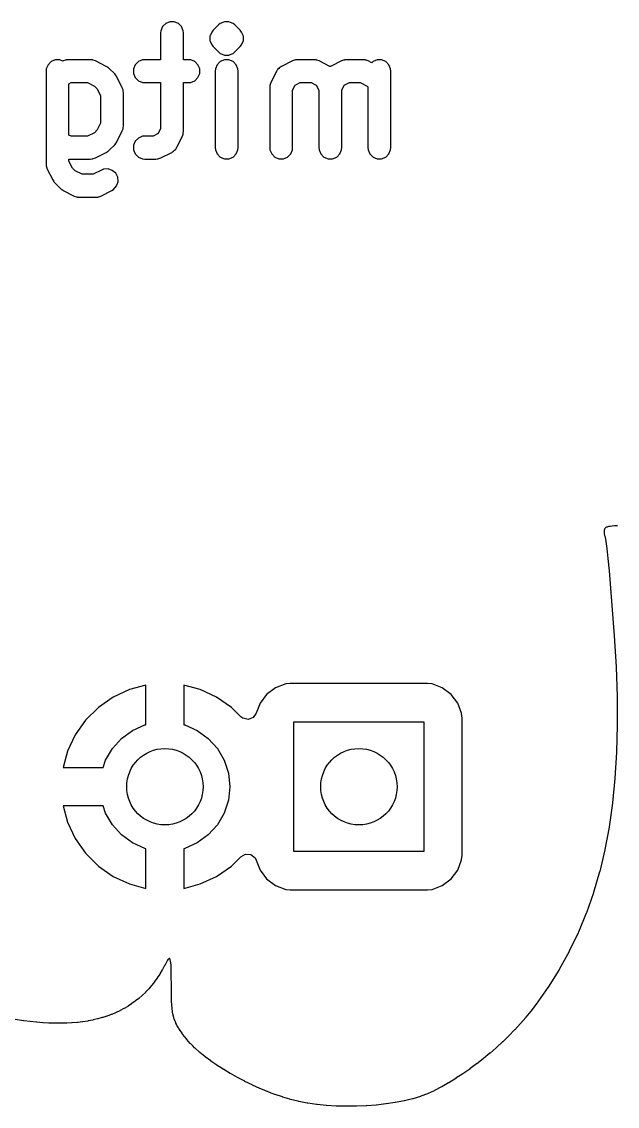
# Model space of a CAD drawing. Extents: x 4.44 to 6.93, y -4.6 to -3.25.
# Drawn here: x 5.377 to 5.684, y -4.604 to -4.045 of the extents above; entities that cross this region are included whole.
import ezdxf

# ---------------------------------------------------------------- set-up
doc = ezdxf.new("R2010")
doc.units = 0
doc.header["$MEASUREMENT"] = 0
doc.layers.add('BLACK', color=7, linetype='CONTINUOUS')

msp = doc.modelspace()

# ---------------------------------------------------------------- linework, layer by layer
at = {"layer": 'BLACK', "linetype": 'CONTINUOUS'}
for p, q in [((5.45162, -4.04572), (5.44999, -4.04735)), ((5.45375, -4.04483), (5.45162, -4.04572)), ((5.45605, -4.04483), (5.45375, -4.04483)), ((5.45818, -4.04572), (5.45605, -4.04483)), ((5.45981, -4.04735), (5.45818, -4.04572)), ((5.47974, -4.04572), (5.47885, -4.04645)), ((5.48099, -4.0452), (5.47974, -4.04572)), ((5.48187, -4.04483), (5.48099, -4.0452)), ((5.48418, -4.04483), (5.48187, -4.04483)), ((5.48506, -4.0452), (5.48418, -4.04483)), ((5.4863, -4.04572), (5.48506, -4.0452)), ((5.4872, -4.04645), (5.4863, -4.04572)), ((5.4863, -4.04572), (5.4863, -4.04572)), ((5.44911, -4.04947), (5.449, -4.05063)), ((5.449, -4.05063), (5.449, -4.06441)), ((5.44999, -4.04735), (5.44911, -4.04947)), ((5.46069, -4.04947), (5.45981, -4.04735)), ((5.46081, -4.05063), (5.46069, -4.04947)), ((5.46081, -4.06441), (5.46081, -4.05063)), ((5.4753, -4.05016), (5.47451, -4.05207)), ((5.47604, -4.04926), (5.4753, -4.05016)), ((5.47885, -4.04645), (5.47604, -4.04926)), ((5.49001, -4.04926), (5.4872, -4.04645)), ((5.49075, -4.05016), (5.49001, -4.04926)), ((5.49163, -4.05229), (5.49075, -4.05016)), ((5.47451, -4.05207), (5.47442, -4.05229)), ((5.47442, -4.05229), (5.47442, -4.05459)), ((5.47442, -4.05459), (5.47451, -4.0548)), ((5.47451, -4.0548), (5.4753, -4.05672)), ((5.4753, -4.05672), (5.4753, -4.05672)), ((5.4753, -4.05672), (5.47604, -4.05761)), ((5.49001, -4.05761), (5.49075, -4.05672)), ((5.49075, -4.05672), (5.49163, -4.05459)), ((5.49163, -4.05391), (5.49163, -4.05229)), ((5.49163, -4.05459), (5.49163, -4.05391)), ((5.47604, -4.05761), (5.47885, -4.06043)), ((5.47885, -4.06043), (5.47974, -4.06116)), ((5.47974, -4.06116), (5.47974, -4.06116)), ((5.47974, -4.06116), (5.48077, -4.06159)), ((5.48077, -4.06159), (5.48187, -4.06204)), ((5.48187, -4.06204), (5.48187, -4.06204)), ((5.48187, -4.06204), (5.48187, -4.06204)), ((5.48187, -4.06204), (5.48418, -4.06204)), ((5.48418, -4.06204), (5.48527, -4.06159)), ((5.48418, -4.06204), (5.48418, -4.06204)), ((5.48527, -4.06159), (5.4863, -4.06116)), ((5.4863, -4.06116), (5.4872, -4.06043)), ((5.4872, -4.06043), (5.49001, -4.05761)), ((5.39094, -4.06703), (5.39005, -4.06916)), ((5.39257, -4.0654), (5.39094, -4.06703)), ((5.39469, -4.06452), (5.39257, -4.0654)), ((5.397, -4.06452), (5.39469, -4.06452)), ((5.39856, -4.06517), (5.397, -4.06452)), ((5.39883, -4.06503), (5.39856, -4.06517)), ((5.39991, -4.06462), (5.39883, -4.06503)), ((5.40012, -4.0646), (5.39991, -4.06462)), ((5.40032, -4.06452), (5.40012, -4.0646)), ((5.40147, -4.06441), (5.40032, -4.06452)), ((5.41272, -4.06441), (5.40147, -4.06441)), ((5.41387, -4.06452), (5.41272, -4.06441)), ((5.41407, -4.0646), (5.41387, -4.06452)), ((5.41428, -4.06462), (5.41407, -4.0646)), ((5.41536, -4.06503), (5.41428, -4.06462)), ((5.42099, -4.06784), (5.41536, -4.06503)), ((5.42148, -4.06815), (5.42099, -4.06784)), ((5.42162, -4.06821), (5.42148, -4.06815)), ((5.43593, -4.06703), (5.43505, -4.06916)), ((5.43756, -4.0654), (5.43593, -4.06703)), ((5.43969, -4.06452), (5.43756, -4.0654)), ((5.44084, -4.06441), (5.43969, -4.06452)), ((5.449, -4.06441), (5.44084, -4.06441)), ((5.46334, -4.06441), (5.46081, -4.06441)), ((5.46449, -4.06452), (5.46334, -4.06441)), ((5.46662, -4.0654), (5.46449, -4.06452)), ((5.46825, -4.06703), (5.46662, -4.0654)), ((5.46913, -4.06916), (5.46825, -4.06703)), ((5.47811, -4.06703), (5.47723, -4.06916)), ((5.47974, -4.0654), (5.47811, -4.06703)), ((5.48187, -4.06452), (5.47974, -4.0654)), ((5.48418, -4.06452), (5.48187, -4.06452)), ((5.4863, -4.0654), (5.48418, -4.06452)), ((5.48793, -4.06703), (5.4863, -4.0654)), ((5.48882, -4.06916), (5.48793, -4.06703)), ((5.51092, -4.06809), (5.51034, -4.06846)), ((5.51103, -4.06799), (5.51092, -4.06809)), ((5.51112, -4.06796), (5.51103, -4.06799)), ((5.51132, -4.06784), (5.51112, -4.06796)), ((5.51694, -4.06503), (5.51132, -4.06784)), ((5.51802, -4.06462), (5.51694, -4.06503)), ((5.51823, -4.0646), (5.51802, -4.06462)), ((5.51843, -4.06452), (5.51823, -4.0646)), ((5.51958, -4.06441), (5.51843, -4.06452)), ((5.52802, -4.06441), (5.51958, -4.06441)), ((5.52917, -4.06452), (5.52802, -4.06441)), ((5.52937, -4.0646), (5.52917, -4.06452)), ((5.52958, -4.06462), (5.52937, -4.0646)), ((5.53066, -4.06503), (5.52958, -4.06462)), ((5.53628, -4.06784), (5.53066, -4.06503)), ((5.53645, -4.06795), (5.53628, -4.06784)), ((5.53663, -4.06784), (5.53645, -4.06795)), ((5.54225, -4.06503), (5.53663, -4.06784)), ((5.54333, -4.06462), (5.54225, -4.06503)), ((5.54354, -4.0646), (5.54333, -4.06462)), ((5.54374, -4.06452), (5.54354, -4.0646)), ((5.54489, -4.06441), (5.54374, -4.06452)), ((5.55333, -4.06441), (5.54489, -4.06441)), ((5.55448, -4.06452), (5.55333, -4.06441)), ((5.55468, -4.0646), (5.55448, -4.06452)), ((5.55489, -4.06462), (5.55468, -4.0646)), ((5.55597, -4.06503), (5.55489, -4.06462)), ((5.55789, -4.06599), (5.55597, -4.06503)), ((5.55848, -4.0654), (5.55789, -4.06599)), ((5.56061, -4.06452), (5.55848, -4.0654)), ((5.56292, -4.06452), (5.56061, -4.06452)), ((5.56504, -4.0654), (5.56292, -4.06452)), ((5.56667, -4.06703), (5.56504, -4.0654)), ((5.56756, -4.06916), (5.56667, -4.06703)), ((5.39005, -4.06916), (5.38994, -4.07031)), ((5.38994, -4.07031), (5.38994, -4.11812)), ((5.42179, -4.06835), (5.42162, -4.06821)), ((5.42196, -4.06846), (5.42179, -4.06835)), ((5.42207, -4.06858), (5.42196, -4.06846)), ((5.42252, -4.06895), (5.42207, -4.06858)), ((5.42533, -4.07176), (5.42252, -4.06895)), ((5.4257, -4.07221), (5.42533, -4.07176)), ((5.42582, -4.07232), (5.4257, -4.07221)), ((5.42593, -4.07249), (5.42582, -4.07232)), ((5.42607, -4.07265), (5.42593, -4.07249)), ((5.42613, -4.0728), (5.42607, -4.07265)), ((5.42644, -4.07329), (5.42613, -4.0728)), ((5.42925, -4.07892), (5.42644, -4.07329)), ((5.43505, -4.06916), (5.43505, -4.07146)), ((5.43505, -4.07146), (5.43593, -4.07359)), ((5.43593, -4.07359), (5.43756, -4.07522)), ((5.46662, -4.07522), (5.46825, -4.07359)), ((5.46825, -4.07359), (5.46913, -4.07146)), ((5.46913, -4.07146), (5.46913, -4.06916)), ((5.47723, -4.06916), (5.47712, -4.07031)), ((5.47712, -4.07031), (5.47712, -4.10968)), ((5.48893, -4.07031), (5.48882, -4.06916)), ((5.48893, -4.10968), (5.48893, -4.07031)), ((5.50868, -4.07048), (5.50586, -4.07611)), ((5.5088, -4.07029), (5.50868, -4.07048)), ((5.50883, -4.0702), (5.5088, -4.07029)), ((5.50892, -4.07009), (5.50883, -4.0702)), ((5.50929, -4.0695), (5.50892, -4.07009)), ((5.50985, -4.06902), (5.50929, -4.0695)), ((5.51034, -4.06846), (5.50985, -4.06902)), ((5.56767, -4.07031), (5.56756, -4.06916)), ((5.56767, -4.10968), (5.56767, -4.07031)), ((5.40175, -4.07677), (5.40287, -4.07622)), ((5.40175, -4.10322), (5.40175, -4.07677)), ((5.40287, -4.07622), (5.41133, -4.07622)), ((5.41133, -4.07622), (5.41485, -4.07798)), ((5.41485, -4.07798), (5.4163, -4.07943)), ((5.42966, -4.08), (5.42925, -4.07892)), ((5.43756, -4.07522), (5.43969, -4.0761)), ((5.43969, -4.0761), (5.44084, -4.07622)), ((5.44084, -4.07622), (5.449, -4.07622)), ((5.449, -4.07622), (5.449, -4.09985)), ((5.46081, -4.10125), (5.46081, -4.07622)), ((5.46081, -4.07622), (5.46334, -4.07622)), ((5.46334, -4.07622), (5.46449, -4.0761)), ((5.46449, -4.0761), (5.46662, -4.07522)), ((5.50535, -4.0776), (5.50524, -4.07875)), ((5.50524, -4.07875), (5.50524, -4.10968)), ((5.50543, -4.0774), (5.50535, -4.0776)), ((5.50545, -4.07719), (5.50543, -4.0774)), ((5.50586, -4.07611), (5.50545, -4.07719)), ((5.51705, -4.08014), (5.51836, -4.07753)), ((5.51836, -4.07753), (5.52098, -4.07622)), ((5.52098, -4.07622), (5.52662, -4.07622)), ((5.52662, -4.07622), (5.52924, -4.07753)), ((5.52924, -4.07753), (5.53055, -4.08014)), ((5.54236, -4.08014), (5.54367, -4.07753)), ((5.54367, -4.07753), (5.54628, -4.07622)), ((5.54628, -4.07622), (5.55193, -4.07622)), ((5.55193, -4.07622), (5.55545, -4.07798)), ((5.55545, -4.07798), (5.55586, -4.07838)), ((5.55586, -4.07838), (5.55586, -4.10968)), ((5.4163, -4.07943), (5.41806, -4.08295)), ((5.41806, -4.08295), (5.41806, -4.09704)), ((5.42968, -4.08021), (5.42966, -4.08)), ((5.42976, -4.08041), (5.42968, -4.08021)), ((5.42987, -4.08156), (5.42976, -4.08041)), ((5.42987, -4.09843), (5.42987, -4.08156)), ((5.51705, -4.10968), (5.51705, -4.08014)), ((5.53055, -4.08014), (5.53055, -4.10968)), ((5.54236, -4.10968), (5.54236, -4.08014)), ((5.4163, -4.10056), (5.41485, -4.10202)), ((5.41806, -4.09704), (5.4163, -4.10056)), ((5.42644, -4.1067), (5.42925, -4.10107)), ((5.42925, -4.10107), (5.42966, -4.09999)), ((5.42966, -4.09999), (5.42968, -4.09978)), ((5.42968, -4.09978), (5.42976, -4.09959)), ((5.42976, -4.09959), (5.42987, -4.09843)), ((5.449, -4.09985), (5.44769, -4.10247)), ((5.46069, -4.1024), (5.46081, -4.10125)), ((5.40287, -4.10378), (5.40175, -4.10322)), ((5.41133, -4.10378), (5.40287, -4.10378)), ((5.41485, -4.10202), (5.41133, -4.10378)), ((5.42607, -4.10734), (5.42613, -4.10719)), ((5.42613, -4.10719), (5.42644, -4.1067)), ((5.43593, -4.1064), (5.43505, -4.10853)), ((5.43756, -4.10477), (5.43593, -4.1064)), ((5.43969, -4.10389), (5.43756, -4.10477)), ((5.44084, -4.10378), (5.43969, -4.10389)), ((5.44507, -4.10378), (5.44084, -4.10378)), ((5.44769, -4.10247), (5.44507, -4.10378)), ((5.45737, -4.10951), (5.46018, -4.10389)), ((5.46018, -4.10389), (5.4606, -4.1028)), ((5.4606, -4.1028), (5.46061, -4.10259)), ((5.46061, -4.10259), (5.46069, -4.1024)), ((5.41536, -4.11496), (5.42099, -4.11215)), ((5.42099, -4.11215), (5.42148, -4.11184)), ((5.42148, -4.11184), (5.42162, -4.11178)), ((5.42162, -4.11178), (5.42179, -4.11165)), ((5.42179, -4.11165), (5.42196, -4.11153)), ((5.42196, -4.11153), (5.42207, -4.11142)), ((5.42207, -4.11142), (5.42252, -4.11105)), ((5.42252, -4.11105), (5.42533, -4.10823)), ((5.42533, -4.10823), (5.4257, -4.10778)), ((5.4257, -4.10778), (5.42582, -4.10768)), ((5.42582, -4.10768), (5.42593, -4.1075)), ((5.42593, -4.1075), (5.42607, -4.10734)), ((5.43505, -4.10853), (5.43505, -4.11083)), ((5.43505, -4.11083), (5.43593, -4.11296)), ((5.44911, -4.11496), (5.45473, -4.11215)), ((5.45473, -4.11215), (5.45492, -4.11203)), ((5.45492, -4.11203), (5.45501, -4.112)), ((5.45501, -4.112), (5.45513, -4.1119)), ((5.45513, -4.1119), (5.45571, -4.11153)), ((5.45571, -4.11153), (5.4562, -4.11098)), ((5.4562, -4.11098), (5.45676, -4.11049)), ((5.45676, -4.11049), (5.45712, -4.10991)), ((5.45712, -4.10991), (5.45722, -4.10979)), ((5.45722, -4.10979), (5.45725, -4.1097)), ((5.45725, -4.1097), (5.45737, -4.10951)), ((5.47712, -4.10968), (5.47723, -4.11083)), ((5.47723, -4.11083), (5.47811, -4.11296)), ((5.48793, -4.11296), (5.48882, -4.11083)), ((5.48882, -4.11083), (5.48893, -4.10968)), ((5.50524, -4.10968), (5.50535, -4.11083)), ((5.50535, -4.11083), (5.50623, -4.11296)), ((5.51606, -4.11296), (5.51694, -4.11083)), ((5.51694, -4.11083), (5.51705, -4.10968)), ((5.53055, -4.10968), (5.53066, -4.11083)), ((5.53066, -4.11083), (5.53154, -4.11296)), ((5.54136, -4.11296), (5.54225, -4.11083)), ((5.54225, -4.11083), (5.54236, -4.10968)), ((5.55586, -4.10968), (5.55597, -4.11083)), ((5.55597, -4.11083), (5.55685, -4.11296)), ((5.56667, -4.11296), (5.56756, -4.11083)), ((5.56756, -4.11083), (5.56767, -4.10968)), ((5.38994, -4.11812), (5.39005, -4.11927)), ((5.40175, -4.11672), (5.40175, -4.11559)), ((5.40175, -4.11559), (5.41272, -4.11559)), ((5.40351, -4.12024), (5.40175, -4.11672)), ((5.41272, -4.11559), (5.41387, -4.11547)), ((5.41387, -4.11547), (5.41407, -4.11539)), ((5.41407, -4.11539), (5.41428, -4.11538)), ((5.41428, -4.11538), (5.41536, -4.11496)), ((5.43593, -4.11296), (5.43756, -4.11459)), ((5.43756, -4.11459), (5.43969, -4.11547)), ((5.43969, -4.11547), (5.44084, -4.11559)), ((5.44084, -4.11559), (5.44647, -4.11559)), ((5.44647, -4.11559), (5.44762, -4.11547)), ((5.44762, -4.11547), (5.44781, -4.11539)), ((5.44781, -4.11539), (5.44803, -4.11538)), ((5.44803, -4.11538), (5.44911, -4.11496)), ((5.47811, -4.11296), (5.47974, -4.11459)), ((5.47974, -4.11459), (5.48187, -4.11547)), ((5.48187, -4.11547), (5.48418, -4.11547)), ((5.48418, -4.11547), (5.4863, -4.11459)), ((5.4863, -4.11459), (5.48793, -4.11296)), ((5.50623, -4.11296), (5.50786, -4.11459)), ((5.50786, -4.11459), (5.50999, -4.11547)), ((5.50999, -4.11547), (5.5123, -4.11547)), ((5.5123, -4.11547), (5.51443, -4.11459)), ((5.51443, -4.11459), (5.51606, -4.11296)), ((5.53154, -4.11296), (5.53317, -4.11459)), ((5.53317, -4.11459), (5.5353, -4.11547)), ((5.5353, -4.11547), (5.53761, -4.11547)), ((5.53761, -4.11547), (5.53974, -4.11459)), ((5.53974, -4.11459), (5.54136, -4.11296)), ((5.55685, -4.11296), (5.55848, -4.11459)), ((5.55848, -4.11459), (5.56061, -4.11547)), ((5.56061, -4.11547), (5.56292, -4.11547)), ((5.56292, -4.11547), (5.56504, -4.11459)), ((5.56504, -4.11459), (5.56667, -4.11296)), ((5.39005, -4.11927), (5.39014, -4.11947)), ((5.39014, -4.11947), (5.39015, -4.11968)), ((5.39015, -4.11968), (5.39056, -4.12076)), ((5.39056, -4.12076), (5.39338, -4.12638)), ((5.40497, -4.1217), (5.40351, -4.12024)), ((5.40849, -4.12346), (5.40497, -4.1217)), ((5.41414, -4.12346), (5.40849, -4.12346)), ((5.41852, -4.12127), (5.41414, -4.12346)), ((5.4196, -4.12086), (5.41852, -4.12127)), ((5.42189, -4.1207), (5.4196, -4.12086)), ((5.42408, -4.12142), (5.42189, -4.1207)), ((5.42582, -4.12293), (5.42408, -4.12142)), ((5.42685, -4.12499), (5.42582, -4.12293)), ((5.39338, -4.12638), (5.39369, -4.12688)), ((5.39369, -4.12688), (5.39375, -4.12702)), ((5.39375, -4.12702), (5.39388, -4.12719)), ((5.39388, -4.12719), (5.39399, -4.12736)), ((5.39399, -4.12736), (5.39411, -4.12747)), ((5.39411, -4.12747), (5.39448, -4.12792)), ((5.39448, -4.12792), (5.3973, -4.13073)), ((5.42478, -4.13122), (5.42629, -4.12948)), ((5.42629, -4.12948), (5.42702, -4.12729)), ((5.42702, -4.12729), (5.42685, -4.12499)), ((5.3973, -4.13073), (5.39775, -4.1311)), ((5.39775, -4.1311), (5.39785, -4.13122)), ((5.39785, -4.13122), (5.39803, -4.13133)), ((5.39803, -4.13133), (5.39819, -4.13146)), ((5.39819, -4.13146), (5.39833, -4.13152)), ((5.39833, -4.13152), (5.39883, -4.13184)), ((5.39883, -4.13184), (5.40445, -4.13465)), ((5.40445, -4.13465), (5.40554, -4.13506)), ((5.40554, -4.13506), (5.40575, -4.13508)), ((5.40575, -4.13508), (5.40594, -4.13516)), ((5.40594, -4.13516), (5.4071, -4.13527)), ((5.41553, -4.13527), (5.41668, -4.13516)), ((5.41668, -4.13516), (5.41688, -4.13508)), ((5.41688, -4.13508), (5.41709, -4.13506)), ((5.41709, -4.13506), (5.41817, -4.13465)), ((5.41817, -4.13465), (5.4238, -4.13184)), ((5.4238, -4.13184), (5.42478, -4.13122)), ((5.4071, -4.13527), (5.41553, -4.13527)), ((5.67758, -4.30696), (5.67756, -4.30725)), ((5.67756, -4.30725), (5.67758, -4.3079)), ((5.67763, -4.30669), (5.67758, -4.30696)), ((5.67758, -4.3079), (5.67769, -4.30865)), ((5.67771, -4.30644), (5.67763, -4.30669)), ((5.67763, -4.30669), (5.67763, -4.30669)), ((5.67781, -4.30621), (5.67771, -4.30644)), ((5.67795, -4.30601), (5.67781, -4.30621)), ((5.67781, -4.30621), (5.67781, -4.30621)), ((5.67811, -4.30581), (5.67795, -4.30601)), ((5.67831, -4.30564), (5.67811, -4.30581)), ((5.67854, -4.30548), (5.67831, -4.30564)), ((5.6788, -4.30534), (5.67854, -4.30548)), ((5.67854, -4.30548), (5.67854, -4.30548)), ((5.67911, -4.30521), (5.6788, -4.30534)), ((5.6788, -4.30534), (5.6788, -4.30534)), ((5.67945, -4.3051), (5.67911, -4.30521)), ((5.67911, -4.30521), (5.67911, -4.30521)), ((5.67982, -4.305), (5.67945, -4.3051)), ((5.67945, -4.3051), (5.67945, -4.3051)), ((5.68035, -4.3049), (5.67982, -4.305)), ((5.67982, -4.305), (5.67982, -4.305)), ((5.67982, -4.305), (5.67982, -4.305)), ((5.6807, -4.30484), (5.68035, -4.3049)), ((5.68176, -4.30472), (5.6807, -4.30484)), ((5.683, -4.30464), (5.68176, -4.30472)), ((5.68443, -4.30458), (5.683, -4.30464)), ((5.67769, -4.30865), (5.67787, -4.30949)), ((5.67787, -4.30949), (5.67807, -4.31029)), ((5.67807, -4.31029), (5.67814, -4.31062)), ((5.67814, -4.31062), (5.67846, -4.31242)), ((5.67846, -4.31242), (5.6785, -4.31267)), ((5.6785, -4.31267), (5.67896, -4.31623)), ((5.67896, -4.31623), (5.67897, -4.31632)), ((5.67897, -4.31632), (5.67952, -4.3214)), ((5.67952, -4.3214), (5.67952, -4.32145)), ((5.67952, -4.32145), (5.68014, -4.32777)), ((5.68014, -4.32777), (5.68014, -4.32782)), ((5.68014, -4.32782), (5.68148, -4.34332)), ((5.68148, -4.34332), (5.68148, -4.34337)), ((5.68148, -4.34337), (5.68284, -4.36123)), ((5.68284, -4.36123), (5.68284, -4.36131)), ((5.68284, -4.36131), (5.68378, -4.37721)), ((5.68378, -4.37721), (5.68379, -4.37733)), ((5.68379, -4.37733), (5.6843, -4.39251)), ((5.44134, -4.38659), (5.43293, -4.38884)), ((5.44134, -4.40704), (5.44134, -4.38659)), ((5.44134, -4.38659), (5.44134, -4.38659)), ((5.46943, -4.38884), (5.46102, -4.38659)), ((5.46102, -4.38659), (5.46102, -4.40704)), ((5.51348, -4.38606), (5.50818, -4.38804)), ((5.51583, -4.38581), (5.51348, -4.38606)), ((5.58653, -4.38581), (5.51583, -4.38581)), ((5.51583, -4.38581), (5.51583, -4.38581)), ((5.58888, -4.38606), (5.58653, -4.38581)), ((5.58653, -4.38581), (5.58653, -4.38581)), ((5.58653, -4.38581), (5.58653, -4.38581)), ((5.58653, -4.38581), (5.58653, -4.38581)), ((5.59419, -4.38804), (5.58888, -4.38606)), ((5.58888, -4.38606), (5.58888, -4.38606)), ((5.43293, -4.38884), (5.4245, -4.39277)), ((5.43293, -4.38884), (5.43293, -4.38884)), ((5.47786, -4.39277), (5.46943, -4.38884)), ((5.46943, -4.38884), (5.46943, -4.38884)), ((5.50364, -4.39144), (5.50024, -4.39597)), ((5.50818, -4.38804), (5.50364, -4.39144)), ((5.50364, -4.39144), (5.50364, -4.39144)), ((5.50818, -4.38804), (5.50818, -4.38804)), ((5.59872, -4.39144), (5.59419, -4.38804)), ((5.59419, -4.38804), (5.59419, -4.38804)), ((5.60212, -4.39597), (5.59872, -4.39144)), ((5.59872, -4.39144), (5.59872, -4.39144)), ((5.4245, -4.39277), (5.41689, -4.39811)), ((5.4245, -4.39277), (5.4245, -4.39277)), ((5.48548, -4.39811), (5.47786, -4.39277)), ((5.50024, -4.39597), (5.49831, -4.40117)), ((5.50024, -4.39597), (5.50024, -4.39597)), ((5.60406, -4.40117), (5.60212, -4.39597)), ((5.60212, -4.39597), (5.60212, -4.39597)), ((5.6843, -4.39251), (5.6843, -4.39264)), ((5.6843, -4.39264), (5.68437, -4.40713)), ((5.41689, -4.39811), (5.41031, -4.40468)), ((5.41689, -4.39811), (5.41689, -4.39811)), ((5.49028, -4.40291), (5.48548, -4.39811)), ((5.49139, -4.40374), (5.49028, -4.40291)), ((5.49666, -4.40337), (5.49408, -4.40433)), ((5.49831, -4.40117), (5.49666, -4.40337)), ((5.6041, -4.40128), (5.60406, -4.40117)), ((5.60435, -4.40363), (5.6041, -4.40128)), ((5.41031, -4.40468), (5.40498, -4.4123)), ((5.41031, -4.40468), (5.41031, -4.40468)), ((5.43445, -4.41), (5.44084, -4.40715)), ((5.44084, -4.40715), (5.44134, -4.40704)), ((5.46102, -4.40704), (5.46152, -4.40715)), ((5.46152, -4.40715), (5.46791, -4.41)), ((5.49408, -4.40433), (5.49139, -4.40374)), ((5.51772, -4.47244), (5.51772, -4.40551)), ((5.51772, -4.40551), (5.58465, -4.40551)), ((5.58465, -4.40551), (5.58465, -4.47244)), ((5.60435, -4.47433), (5.60435, -4.40363)), ((5.68437, -4.40728), (5.68401, -4.42112)), ((5.68437, -4.40713), (5.68437, -4.40728)), ((5.40498, -4.4123), (5.40105, -4.42073)), ((5.40498, -4.4123), (5.40498, -4.4123)), ((5.42411, -4.41931), (5.42879, -4.41411)), ((5.42879, -4.41411), (5.43445, -4.41)), ((5.46791, -4.41), (5.47357, -4.41411)), ((5.47357, -4.41411), (5.47825, -4.41931)), ((5.42061, -4.42537), (5.42411, -4.41931)), ((5.47825, -4.41931), (5.48175, -4.42537)), ((5.40105, -4.42073), (5.39879, -4.42913)), ((5.40105, -4.42073), (5.40105, -4.42073)), ((5.41939, -4.42913), (5.42061, -4.42537)), ((5.48175, -4.42537), (5.48391, -4.43202)), ((5.684, -4.42129), (5.6832, -4.4345)), ((5.68401, -4.42112), (5.684, -4.42129)), ((5.39879, -4.42913), (5.41939, -4.42913)), ((5.39879, -4.42913), (5.39879, -4.42913)), ((5.48391, -4.43202), (5.48465, -4.43898)), ((5.68318, -4.43469), (5.68193, -4.44731)), ((5.6832, -4.4345), (5.68318, -4.43469)), ((5.48465, -4.43898), (5.48391, -4.44593)), ((5.48391, -4.44593), (5.48175, -4.45259)), ((5.6819, -4.44751), (5.68019, -4.45958)), ((5.68193, -4.44731), (5.6819, -4.44751)), ((5.39879, -4.44882), (5.40105, -4.45722)), ((5.41939, -4.44882), (5.39879, -4.44882)), ((5.42061, -4.45259), (5.41939, -4.44882)), ((5.42411, -4.45865), (5.42061, -4.45259)), ((5.48175, -4.45259), (5.47825, -4.45865)), ((5.40105, -4.45722), (5.40105, -4.45722)), ((5.40105, -4.45722), (5.40498, -4.46565)), ((5.42879, -4.46385), (5.42411, -4.45865)), ((5.47825, -4.45865), (5.47357, -4.46385)), ((5.43445, -4.46796), (5.42879, -4.46385)), ((5.47357, -4.46385), (5.46791, -4.46796)), ((5.68016, -4.4598), (5.67799, -4.47134)), ((5.68019, -4.45958), (5.68016, -4.4598)), ((5.40498, -4.46565), (5.41031, -4.47327)), ((5.44084, -4.4708), (5.43445, -4.46796)), ((5.46791, -4.46796), (5.46152, -4.4708)), ((5.41031, -4.47327), (5.41689, -4.47985)), ((5.44134, -4.47091), (5.44084, -4.4708)), ((5.44134, -4.49136), (5.44134, -4.47091)), ((5.46152, -4.4708), (5.46102, -4.47091)), ((5.46102, -4.47091), (5.46102, -4.49136)), ((5.48548, -4.47985), (5.49028, -4.47504)), ((5.49028, -4.47504), (5.4927, -4.47372)), ((5.4927, -4.47372), (5.49544, -4.47392)), ((5.49544, -4.47392), (5.49764, -4.47557)), ((5.49764, -4.47557), (5.49831, -4.47679)), ((5.58465, -4.47244), (5.51772, -4.47244)), ((5.6041, -4.47667), (5.60435, -4.47433)), ((5.67794, -4.47157), (5.67531, -4.48263)), ((5.67799, -4.47134), (5.67794, -4.47157)), ((5.41689, -4.47985), (5.4245, -4.48518)), ((5.47786, -4.48518), (5.48548, -4.47985)), ((5.49831, -4.47679), (5.50024, -4.48198)), ((5.60212, -4.48198), (5.6041, -4.47667)), ((5.4245, -4.48518), (5.43293, -4.48911)), ((5.46943, -4.48911), (5.47786, -4.48518)), ((5.50024, -4.48198), (5.50024, -4.48198)), ((5.50024, -4.48198), (5.50364, -4.48652)), ((5.50364, -4.48652), (5.50364, -4.48652)), ((5.50364, -4.48652), (5.50818, -4.48991)), ((5.59419, -4.48991), (5.59872, -4.48652)), ((5.59872, -4.48652), (5.60212, -4.48198)), ((5.67524, -4.48287), (5.67214, -4.49348)), ((5.67531, -4.48263), (5.67524, -4.48287)), ((5.43293, -4.48911), (5.43293, -4.48911)), ((5.43293, -4.48911), (5.44134, -4.49136)), ((5.46102, -4.49136), (5.46943, -4.48911)), ((5.46943, -4.48911), (5.46943, -4.48911)), ((5.50818, -4.48991), (5.50818, -4.48991)), ((5.50818, -4.48991), (5.51348, -4.49189)), ((5.51348, -4.49189), (5.51348, -4.49189)), ((5.51348, -4.49189), (5.51376, -4.49192)), ((5.51376, -4.49192), (5.51583, -4.49215)), ((5.51583, -4.49215), (5.58653, -4.49215)), ((5.58653, -4.49215), (5.58888, -4.49189)), ((5.58888, -4.49189), (5.59419, -4.48991)), ((5.67206, -4.49372), (5.66848, -4.50391)), ((5.67214, -4.49348), (5.67206, -4.49372)), ((5.66848, -4.50391), (5.66839, -4.50416)), ((5.66839, -4.50416), (5.66432, -4.51397)), ((5.66421, -4.51422), (5.65966, -4.52369)), ((5.66432, -4.51397), (5.66421, -4.51422)), ((5.65954, -4.52393), (5.65449, -4.53309)), ((5.65966, -4.52369), (5.65954, -4.52393)), ((5.45107, -4.53102), (5.4499, -4.53318)), ((5.45108, -4.53102), (5.45107, -4.53102)), ((5.45213, -4.52907), (5.45108, -4.53102)), ((5.45257, -4.52837), (5.45213, -4.52907)), ((5.45295, -4.52787), (5.45257, -4.52837)), ((5.45257, -4.52837), (5.45257, -4.52837)), ((5.45328, -4.52759), (5.45295, -4.52787)), ((5.45342, -4.52752), (5.45328, -4.52759)), ((5.45356, -4.52752), (5.45342, -4.52752)), ((5.45342, -4.52752), (5.45342, -4.52752)), ((5.45368, -4.52758), (5.45356, -4.52752)), ((5.45356, -4.52752), (5.45356, -4.52752)), ((5.45379, -4.52769), (5.45368, -4.52758)), ((5.45368, -4.52758), (5.45368, -4.52758)), ((5.45389, -4.52787), (5.45379, -4.52769)), ((5.45379, -4.52769), (5.45379, -4.52769)), ((5.45379, -4.52769), (5.45379, -4.52769)), ((5.45398, -4.52811), (5.45389, -4.52787)), ((5.45414, -4.52879), (5.45398, -4.52811)), ((5.45426, -4.52974), (5.45414, -4.52879)), ((5.45435, -4.53098), (5.45426, -4.52974)), ((5.45438, -4.53165), (5.45435, -4.53098)), ((5.45442, -4.53251), (5.45438, -4.53165)), ((5.44717, -4.53756), (5.44588, -4.53937)), ((5.44729, -4.53739), (5.44717, -4.53756)), ((5.44852, -4.5355), (5.44729, -4.53739)), ((5.44863, -4.53533), (5.44852, -4.5355)), ((5.44981, -4.53334), (5.44863, -4.53533)), ((5.4499, -4.53318), (5.44981, -4.53334)), ((5.45449, -4.53651), (5.45442, -4.53251)), ((5.45451, -4.54116), (5.45449, -4.53651)), ((5.65426, -4.53347), (5.64879, -4.54221)), ((5.65435, -4.53332), (5.65426, -4.53347)), ((5.65449, -4.53309), (5.65435, -4.53332)), ((5.44287, -4.54306), (5.44272, -4.54322)), ((5.44427, -4.54143), (5.44287, -4.54306)), ((5.44441, -4.54126), (5.44427, -4.54143)), ((5.44575, -4.53954), (5.44441, -4.54126)), ((5.44588, -4.53937), (5.44575, -4.53954)), ((5.45451, -4.54184), (5.45451, -4.54116)), ((5.45452, -4.54322), (5.45451, -4.54184)), ((5.64864, -4.54242), (5.64255, -4.5511)), ((5.64879, -4.54221), (5.64864, -4.54242)), ((5.43768, -4.54809), (5.43606, -4.54939)), ((5.43786, -4.54794), (5.43768, -4.54809)), ((5.43943, -4.54655), (5.43786, -4.54794)), ((5.4396, -4.5464), (5.43943, -4.54655)), ((5.44111, -4.54493), (5.4396, -4.5464)), ((5.44127, -4.54477), (5.44111, -4.54493)), ((5.44272, -4.54322), (5.44127, -4.54477)), ((5.45452, -4.54459), (5.45452, -4.54322)), ((5.45452, -4.54465), (5.45452, -4.54459)), ((5.45456, -4.5471), (5.45452, -4.54465)), ((5.45456, -4.54718), (5.45456, -4.5471)), ((5.45461, -4.54858), (5.45456, -4.54718)), ((5.45463, -4.54934), (5.45461, -4.54858)), ((5.43003, -4.55334), (5.42815, -4.55434)), ((5.43023, -4.55323), (5.43003, -4.55334)), ((5.43204, -4.55216), (5.43023, -4.55323)), ((5.43224, -4.55204), (5.43204, -4.55216)), ((5.43399, -4.55089), (5.43224, -4.55204)), ((5.43418, -4.55076), (5.43399, -4.55089)), ((5.43587, -4.54953), (5.43418, -4.55076)), ((5.43606, -4.54939), (5.43587, -4.54953)), ((5.45464, -4.54946), (5.45463, -4.54934)), ((5.45475, -4.55138), (5.45464, -4.54946)), ((5.45476, -4.55154), (5.45475, -4.55138)), ((5.4549, -4.55312), (5.45476, -4.55154)), ((5.45491, -4.55321), (5.4549, -4.55312)), ((5.45494, -4.55342), (5.45491, -4.55321)), ((5.45512, -4.5548), (5.45494, -4.55342)), ((5.64243, -4.55126), (5.63997, -4.55446)), ((5.64255, -4.5511), (5.64243, -4.55126)), ((5.3783, -4.55954), (5.37395, -4.55887)), ((5.37842, -4.55956), (5.3783, -4.55954)), ((5.3817, -4.55998), (5.37842, -4.55956)), ((5.41143, -4.5597), (5.40895, -4.56008)), ((5.4116, -4.55967), (5.41143, -4.5597)), ((5.414, -4.5592), (5.4116, -4.55967)), ((5.41418, -4.55916), (5.414, -4.5592)), ((5.41486, -4.559), (5.41418, -4.55916)), ((5.4165, -4.55862), (5.41486, -4.559)), ((5.41669, -4.55858), (5.4165, -4.55862)), ((5.41893, -4.55796), (5.41669, -4.55858)), ((5.41912, -4.5579), (5.41893, -4.55796)), ((5.42129, -4.55721), (5.41912, -4.5579)), ((5.42149, -4.55714), (5.42129, -4.55721)), ((5.42358, -4.55637), (5.42149, -4.55714)), ((5.42378, -4.55629), (5.42358, -4.55637)), ((5.4258, -4.55545), (5.42378, -4.55629)), ((5.426, -4.55536), (5.4258, -4.55545)), ((5.42795, -4.55444), (5.426, -4.55536)), ((5.42815, -4.55434), (5.42795, -4.55444)), ((5.45513, -4.55489), (5.45512, -4.5548)), ((5.45518, -4.55515), (5.45513, -4.55489)), ((5.45535, -4.55604), (5.45518, -4.55515)), ((5.45543, -4.55648), (5.45535, -4.55604)), ((5.45547, -4.5567), (5.45543, -4.55648)), ((5.45561, -4.55725), (5.45547, -4.5567)), ((5.45565, -4.55741), (5.45561, -4.55725)), ((5.4558, -4.55797), (5.45565, -4.55741)), ((5.45585, -4.55813), (5.4558, -4.55797)), ((5.45601, -4.55867), (5.45585, -4.55813)), ((5.45607, -4.55883), (5.45601, -4.55867)), ((5.45618, -4.55916), (5.45607, -4.55883)), ((5.45625, -4.55935), (5.45618, -4.55916)), ((5.45631, -4.55951), (5.45625, -4.55935)), ((5.45651, -4.56002), (5.45631, -4.55951)), ((5.63719, -4.55788), (5.63446, -4.56101)), ((5.63728, -4.55776), (5.63719, -4.55788)), ((5.63988, -4.55458), (5.63728, -4.55776)), ((5.63997, -4.55446), (5.63988, -4.55458)), ((5.3818, -4.55999), (5.3817, -4.55998)), ((5.385, -4.56033), (5.3818, -4.55999)), ((5.38512, -4.56034), (5.385, -4.56033)), ((5.38824, -4.5606), (5.38512, -4.56034)), ((5.38836, -4.5606), (5.38824, -4.5606)), ((5.3914, -4.56078), (5.38836, -4.5606)), ((5.39152, -4.56078), (5.3914, -4.56078)), ((5.39448, -4.56088), (5.39152, -4.56078)), ((5.39461, -4.56088), (5.39448, -4.56088)), ((5.39749, -4.56089), (5.39461, -4.56088)), ((5.39763, -4.56089), (5.39749, -4.56089)), ((5.40042, -4.56082), (5.39763, -4.56089)), ((5.40057, -4.56082), (5.40042, -4.56082)), ((5.40328, -4.56067), (5.40057, -4.56082)), ((5.40344, -4.56066), (5.40328, -4.56067)), ((5.40607, -4.56043), (5.40344, -4.56066)), ((5.40623, -4.56041), (5.40607, -4.56043)), ((5.40879, -4.56011), (5.40623, -4.56041)), ((5.40895, -4.56008), (5.40879, -4.56011)), ((5.45658, -4.56018), (5.45651, -4.56002)), ((5.45679, -4.56068), (5.45658, -4.56018)), ((5.45686, -4.56084), (5.45679, -4.56068)), ((5.4571, -4.56134), (5.45686, -4.56084)), ((5.45718, -4.56149), (5.4571, -4.56134)), ((5.45742, -4.56197), (5.45718, -4.56149)), ((5.45753, -4.56217), (5.45742, -4.56197)), ((5.45817, -4.56326), (5.45753, -4.56217)), ((5.4583, -4.56349), (5.45817, -4.56326)), ((5.45905, -4.56463), (5.4583, -4.56349)), ((5.45916, -4.5648), (5.45905, -4.56463)), ((5.46006, -4.56605), (5.45916, -4.5648)), ((5.63144, -4.5643), (5.62849, -4.56733)), ((5.63153, -4.5642), (5.63144, -4.5643)), ((5.63437, -4.56112), (5.63153, -4.5642)), ((5.63446, -4.56101), (5.63437, -4.56112)), ((5.46014, -4.56617), (5.46006, -4.56605)), ((5.4612, -4.56755), (5.46014, -4.56617)), ((5.46126, -4.56763), (5.4612, -4.56755)), ((5.46242, -4.56909), (5.46126, -4.56763)), ((5.46257, -4.56926), (5.46242, -4.56909)), ((5.4643, -4.57124), (5.46257, -4.56926)), ((5.62526, -4.57047), (5.62212, -4.57336)), ((5.62536, -4.57038), (5.62526, -4.57047)), ((5.62668, -4.56909), (5.62536, -4.57038)), ((5.6284, -4.56742), (5.62668, -4.56909)), ((5.62849, -4.56733), (5.6284, -4.56742)), ((5.46452, -4.57148), (5.4643, -4.57124)), ((5.46561, -4.57257), (5.46452, -4.57148)), ((5.46652, -4.57348), (5.46561, -4.57257)), ((5.46672, -4.57367), (5.46652, -4.57348)), ((5.46904, -4.57574), (5.46672, -4.57367)), ((5.46921, -4.57589), (5.46904, -4.57574)), ((5.4718, -4.578), (5.46921, -4.57589)), ((5.61871, -4.57634), (5.61542, -4.57905)), ((5.61881, -4.57625), (5.61871, -4.57634)), ((5.62203, -4.57345), (5.61881, -4.57625)), ((5.62212, -4.57336), (5.62203, -4.57345)), ((5.47196, -4.57812), (5.4718, -4.578)), ((5.4748, -4.58024), (5.47196, -4.57812)), ((5.47494, -4.58035), (5.4748, -4.58024)), ((5.478, -4.58246), (5.47494, -4.58035)), ((5.61185, -4.58184), (5.60843, -4.58436)), ((5.61195, -4.58176), (5.61185, -4.58184)), ((5.61531, -4.57914), (5.61195, -4.58176)), ((5.61542, -4.57905), (5.61531, -4.57914)), ((5.47813, -4.58255), (5.478, -4.58246)), ((5.48012, -4.58383), (5.47813, -4.58255)), ((5.48138, -4.58464), (5.48012, -4.58383)), ((5.48151, -4.58472), (5.48138, -4.58464)), ((5.48491, -4.58676), (5.48151, -4.58472)), ((5.48504, -4.58683), (5.48491, -4.58676)), ((5.48857, -4.58881), (5.48504, -4.58683)), ((5.60474, -4.58693), (5.60123, -4.58923)), ((5.60485, -4.58685), (5.60474, -4.58693)), ((5.60832, -4.58444), (5.60485, -4.58685)), ((5.60843, -4.58436), (5.60832, -4.58444)), ((5.4887, -4.58888), (5.48857, -4.58881)), ((5.49234, -4.59078), (5.4887, -4.58888)), ((5.49246, -4.59084), (5.49234, -4.59078)), ((5.49618, -4.59265), (5.49246, -4.59084)), ((5.49631, -4.59271), (5.49618, -4.59265)), ((5.50007, -4.59441), (5.49631, -4.59271)), ((5.59744, -4.59156), (5.59387, -4.59361)), ((5.59756, -4.59149), (5.59744, -4.59156)), ((5.60111, -4.58931), (5.59756, -4.59149)), ((5.60123, -4.58923), (5.60111, -4.58931)), ((5.50021, -4.59447), (5.50007, -4.59441)), ((5.50155, -4.59502), (5.50021, -4.59447)), ((5.50399, -4.59604), (5.50155, -4.59502)), ((5.50413, -4.59609), (5.50399, -4.59604)), ((5.50605, -4.59682), (5.50413, -4.59609)), ((5.50791, -4.59752), (5.50605, -4.59682)), ((5.50807, -4.59758), (5.50791, -4.59752)), ((5.5118, -4.59885), (5.50807, -4.59758)), ((5.51197, -4.5989), (5.5118, -4.59885)), ((5.51562, -4.6), (5.51197, -4.5989)), ((5.58288, -4.59859), (5.57908, -4.59972)), ((5.58317, -4.59849), (5.58288, -4.59859)), ((5.58657, -4.59723), (5.58317, -4.59849)), ((5.58692, -4.59709), (5.58657, -4.59723)), ((5.58994, -4.5957), (5.58692, -4.59709)), ((5.59021, -4.59557), (5.58994, -4.5957)), ((5.59373, -4.59369), (5.59021, -4.59557)), ((5.59387, -4.59361), (5.59373, -4.59369)), ((5.51585, -4.60006), (5.51562, -4.6)), ((5.51996, -4.60108), (5.51585, -4.60006)), ((5.52021, -4.60113), (5.51996, -4.60108)), ((5.52458, -4.60197), (5.52021, -4.60113)), ((5.5248, -4.60201), (5.52458, -4.60197)), ((5.5294, -4.60267), (5.5248, -4.60201)), ((5.5296, -4.60269), (5.5294, -4.60267)), ((5.53438, -4.60318), (5.5296, -4.60269)), ((5.53457, -4.6032), (5.53438, -4.60318)), ((5.53948, -4.6035), (5.53457, -4.6032)), ((5.53965, -4.60351), (5.53948, -4.6035)), ((5.54464, -4.60365), (5.53965, -4.60351)), ((5.54481, -4.60365), (5.54464, -4.60365)), ((5.54983, -4.60361), (5.54481, -4.60365)), ((5.55, -4.60361), (5.54983, -4.60361)), ((5.55499, -4.6034), (5.55, -4.60361)), ((5.55516, -4.60339), (5.55499, -4.6034)), ((5.56009, -4.60301), (5.55516, -4.60339)), ((5.56026, -4.60299), (5.56009, -4.60301)), ((5.56506, -4.60245), (5.56026, -4.60299)), ((5.56525, -4.60243), (5.56506, -4.60245)), ((5.56988, -4.60173), (5.56525, -4.60243)), ((5.57008, -4.60169), (5.56988, -4.60173)), ((5.57449, -4.60084), (5.57008, -4.60169)), ((5.57471, -4.60079), (5.57449, -4.60084)), ((5.57883, -4.59979), (5.57471, -4.60079)), ((5.57908, -4.59972), (5.57883, -4.59979))]:
    msp.add_line(p, q, dxfattribs=at)
at = {"layer": 'BLACK'}
for centre in [(5.45118, -4.43898), (5.55118, -4.43898)]:
    msp.add_circle(centre, 0.01969, dxfattribs=at)

doc.saveas('drawing.dxf')
